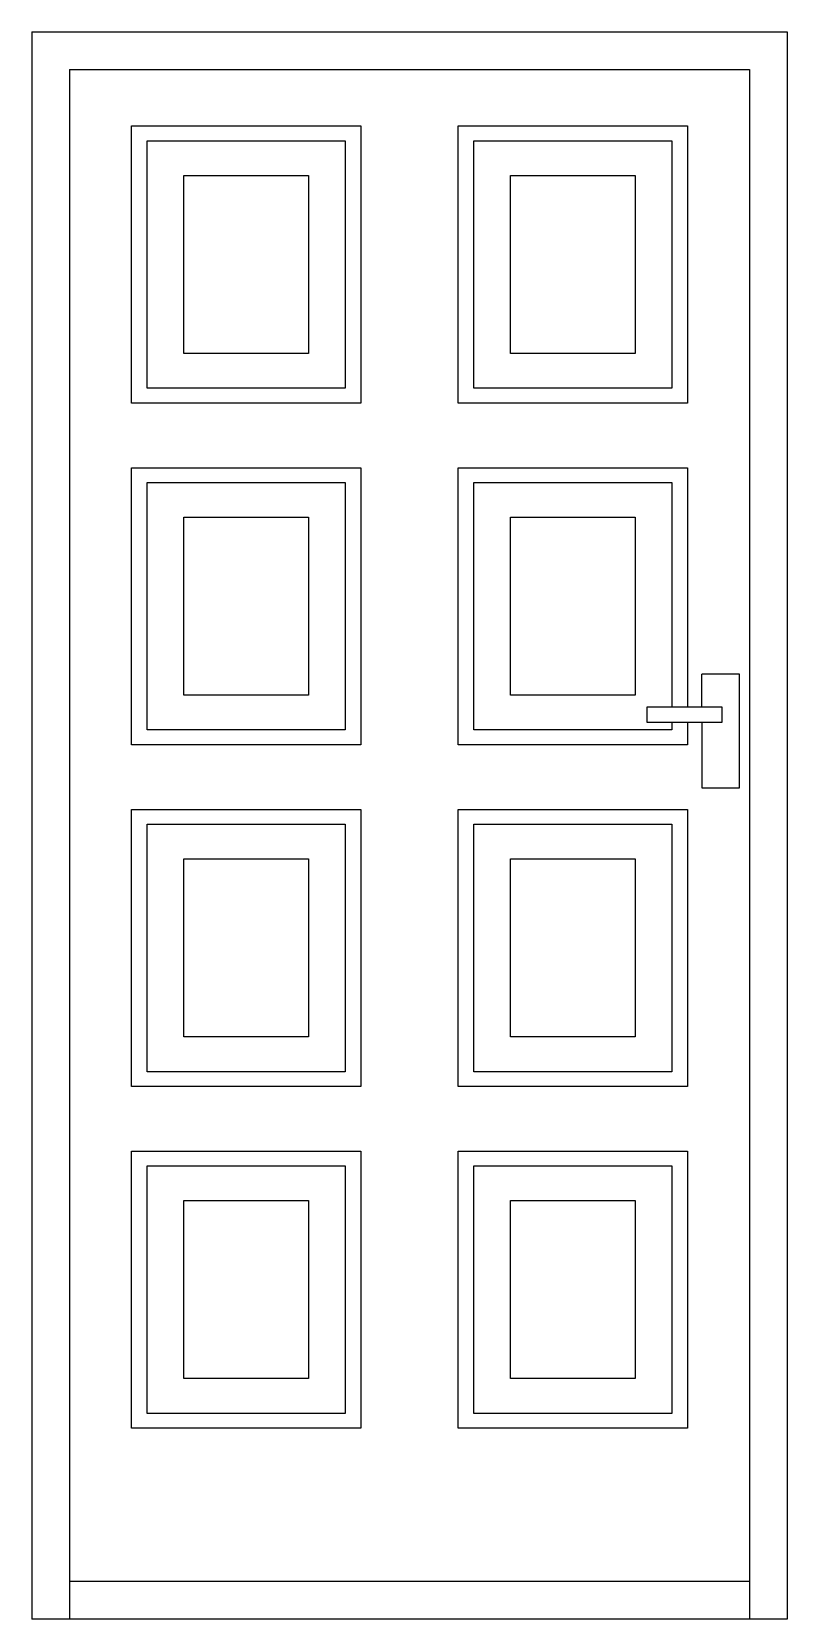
# Model space of a CAD drawing. Header units: millimetres. Extents: x -747.42 to -746.42, y 1767.63 to 1769.73.
import ezdxf

# ---------------------------------------------------------------- set-up
doc = ezdxf.new("R2010")
doc.units = ezdxf.units.MM
doc.header["$LTSCALE"] = 10
doc.layers.add('Portas', color=2, linetype='Continuous')

msp = doc.modelspace()

# ---------------------------------------------------------------- linework, layer by layer
at = {"layer": 'Portas'}
for p, q in [((-747.4158, 1769.73), (-747.4158, 1767.63)), ((-747.4158, 1769.73), (-746.4158, 1769.73)), ((-746.4158, 1769.73), (-746.4158, 1767.63)), ((-746.4158, 1767.63), (-747.4158, 1767.63))]:
    msp.add_line(p, q, dxfattribs=at)
at = {"layer": 'Portas', "color": 1}
for p, q in [((-747.3658, 1769.68), (-747.3658, 1767.63)), ((-747.3658, 1769.68), (-746.4658, 1769.68)), ((-746.4658, 1769.68), (-746.4658, 1767.63)), ((-747.2838, 1769.2387), (-747.2838, 1769.6053)), ((-747.2838, 1769.6053), (-746.98, 1769.6053)), ((-746.98, 1769.6053), (-746.98, 1769.2387)), ((-746.8515, 1769.6053), (-746.5477, 1769.6053)), ((-746.8515, 1769.2387), (-746.8515, 1769.6053)), ((-746.5477, 1769.6053), (-746.5477, 1769.2387)), ((-747.263, 1769.2584), (-747.263, 1769.5857)), ((-747.263, 1769.5857), (-747.0008, 1769.5857)), ((-747.0008, 1769.5857), (-747.0008, 1769.2584)), ((-746.8307, 1769.5857), (-746.5685, 1769.5857)), ((-746.8307, 1769.2584), (-746.8307, 1769.5857)), ((-746.5685, 1769.5857), (-746.5685, 1769.2584)), ((-747.2144, 1769.3043), (-747.2144, 1769.5398)), ((-747.2144, 1769.5398), (-747.0494, 1769.5398)), ((-747.0494, 1769.5398), (-747.0494, 1769.3043)), ((-746.7821, 1769.5398), (-746.6171, 1769.5398)), ((-746.7821, 1769.3043), (-746.7821, 1769.5398)), ((-746.6171, 1769.5398), (-746.6171, 1769.3043)), ((-747.0494, 1769.3043), (-747.2144, 1769.3043)), ((-746.6171, 1769.3043), (-746.7821, 1769.3043)), ((-747.0008, 1769.2584), (-747.263, 1769.2584)), ((-746.5685, 1769.2584), (-746.8307, 1769.2584)), ((-746.98, 1769.2387), (-747.2838, 1769.2387)), ((-746.5477, 1769.2387), (-746.8515, 1769.2387)), ((-747.2838, 1769.1533), (-746.98, 1769.1533)), ((-747.2838, 1768.7867), (-747.2838, 1769.1533)), ((-746.98, 1769.1533), (-746.98, 1768.7867)), ((-746.8515, 1769.1533), (-746.5477, 1769.1533)), ((-746.8515, 1768.7867), (-746.8515, 1769.1533)), ((-746.5477, 1769.1533), (-746.5477, 1768.8367)), ((-747.263, 1769.1337), (-747.0008, 1769.1337)), ((-747.263, 1768.8064), (-747.263, 1769.1337)), ((-747.0008, 1769.1337), (-747.0008, 1768.8064)), ((-746.8307, 1769.1337), (-746.5685, 1769.1337)), ((-746.8307, 1768.8064), (-746.8307, 1769.1337)), ((-746.5685, 1769.1337), (-746.5685, 1768.8367)), ((-747.2144, 1769.0878), (-747.0494, 1769.0878)), ((-747.2144, 1768.8523), (-747.2144, 1769.0878)), ((-747.0494, 1769.0878), (-747.0494, 1768.8523)), ((-746.7821, 1769.0878), (-746.6171, 1769.0878)), ((-746.7821, 1768.8523), (-746.7821, 1769.0878)), ((-746.6171, 1769.0878), (-746.6171, 1768.8523)), ((-746.4788, 1768.88), (-746.5288, 1768.88)), ((-746.5288, 1768.8367), (-746.5288, 1768.88)), ((-746.4788, 1768.73), (-746.4788, 1768.88)), ((-747.0494, 1768.8523), (-747.2144, 1768.8523)), ((-746.6171, 1768.8523), (-746.7821, 1768.8523)), ((-746.5018, 1768.8367), (-746.6018, 1768.8367)), ((-746.6018, 1768.8367), (-746.6018, 1768.8167)), ((-746.5018, 1768.8167), (-746.5018, 1768.8367)), ((-746.6018, 1768.8167), (-746.5018, 1768.8167)), ((-746.5685, 1768.8167), (-746.5685, 1768.8064)), ((-746.5477, 1768.8167), (-746.5477, 1768.7867)), ((-746.5288, 1768.8167), (-746.5288, 1768.73)), ((-747.0008, 1768.8064), (-747.263, 1768.8064)), ((-746.5685, 1768.8064), (-746.8307, 1768.8064)), ((-746.98, 1768.7867), (-747.2838, 1768.7867)), ((-746.5477, 1768.7867), (-746.8515, 1768.7867)), ((-746.5288, 1768.73), (-746.4788, 1768.73)), ((-747.2838, 1768.7012), (-746.98, 1768.7012)), ((-747.2838, 1768.3347), (-747.2838, 1768.7012)), ((-746.98, 1768.7012), (-746.98, 1768.3347)), ((-746.8515, 1768.7012), (-746.5477, 1768.7012)), ((-746.8515, 1768.3347), (-746.8515, 1768.7012)), ((-746.5477, 1768.7012), (-746.5477, 1768.3347)), ((-747.263, 1768.6817), (-747.0008, 1768.6817)), ((-747.263, 1768.3543), (-747.263, 1768.6817)), ((-747.0008, 1768.6817), (-747.0008, 1768.3543)), ((-746.8307, 1768.6817), (-746.5685, 1768.6817)), ((-746.8307, 1768.3543), (-746.8307, 1768.6817)), ((-746.5685, 1768.6817), (-746.5685, 1768.3543)), ((-747.2144, 1768.6357), (-747.0494, 1768.6357)), ((-747.2144, 1768.4003), (-747.2144, 1768.6357)), ((-747.0494, 1768.6357), (-747.0494, 1768.4003)), ((-746.7821, 1768.6357), (-746.6171, 1768.6357)), ((-746.7821, 1768.4003), (-746.7821, 1768.6357)), ((-746.6171, 1768.6357), (-746.6171, 1768.4003)), ((-747.0494, 1768.4003), (-747.2144, 1768.4003)), ((-746.6171, 1768.4003), (-746.7821, 1768.4003)), ((-747.0008, 1768.3543), (-747.263, 1768.3543)), ((-746.5685, 1768.3543), (-746.8307, 1768.3543)), ((-746.98, 1768.3347), (-747.2838, 1768.3347)), ((-746.5477, 1768.3347), (-746.8515, 1768.3347)), ((-747.2838, 1768.2492), (-746.98, 1768.2492)), ((-747.2838, 1767.8826), (-747.2838, 1768.2492)), ((-746.98, 1768.2492), (-746.98, 1767.8826)), ((-746.8515, 1768.2492), (-746.5477, 1768.2492)), ((-746.8515, 1767.8826), (-746.8515, 1768.2492)), ((-746.5477, 1768.2492), (-746.5477, 1767.8826)), ((-747.263, 1768.2297), (-747.0008, 1768.2297)), ((-747.263, 1767.9023), (-747.263, 1768.2297)), ((-747.0008, 1768.2297), (-747.0008, 1767.9023)), ((-746.8307, 1768.2297), (-746.5685, 1768.2297)), ((-746.8307, 1767.9023), (-746.8307, 1768.2297)), ((-746.5685, 1768.2297), (-746.5685, 1767.9023)), ((-747.2144, 1768.1837), (-747.0494, 1768.1837)), ((-747.2144, 1767.9483), (-747.2144, 1768.1837)), ((-747.0494, 1768.1837), (-747.0494, 1767.9483)), ((-746.7821, 1768.1837), (-746.6171, 1768.1837)), ((-746.7821, 1767.9483), (-746.7821, 1768.1837)), ((-746.6171, 1768.1837), (-746.6171, 1767.9483)), ((-747.0494, 1767.9483), (-747.2144, 1767.9483)), ((-746.6171, 1767.9483), (-746.7821, 1767.9483)), ((-747.0008, 1767.9023), (-747.263, 1767.9023)), ((-746.5685, 1767.9023), (-746.8307, 1767.9023)), ((-746.98, 1767.8826), (-747.2838, 1767.8826)), ((-746.5477, 1767.8826), (-746.8515, 1767.8826)), ((-746.4658, 1767.68), (-747.3658, 1767.68))]:
    msp.add_line(p, q, dxfattribs=at)

doc.saveas('drawing.dxf')
